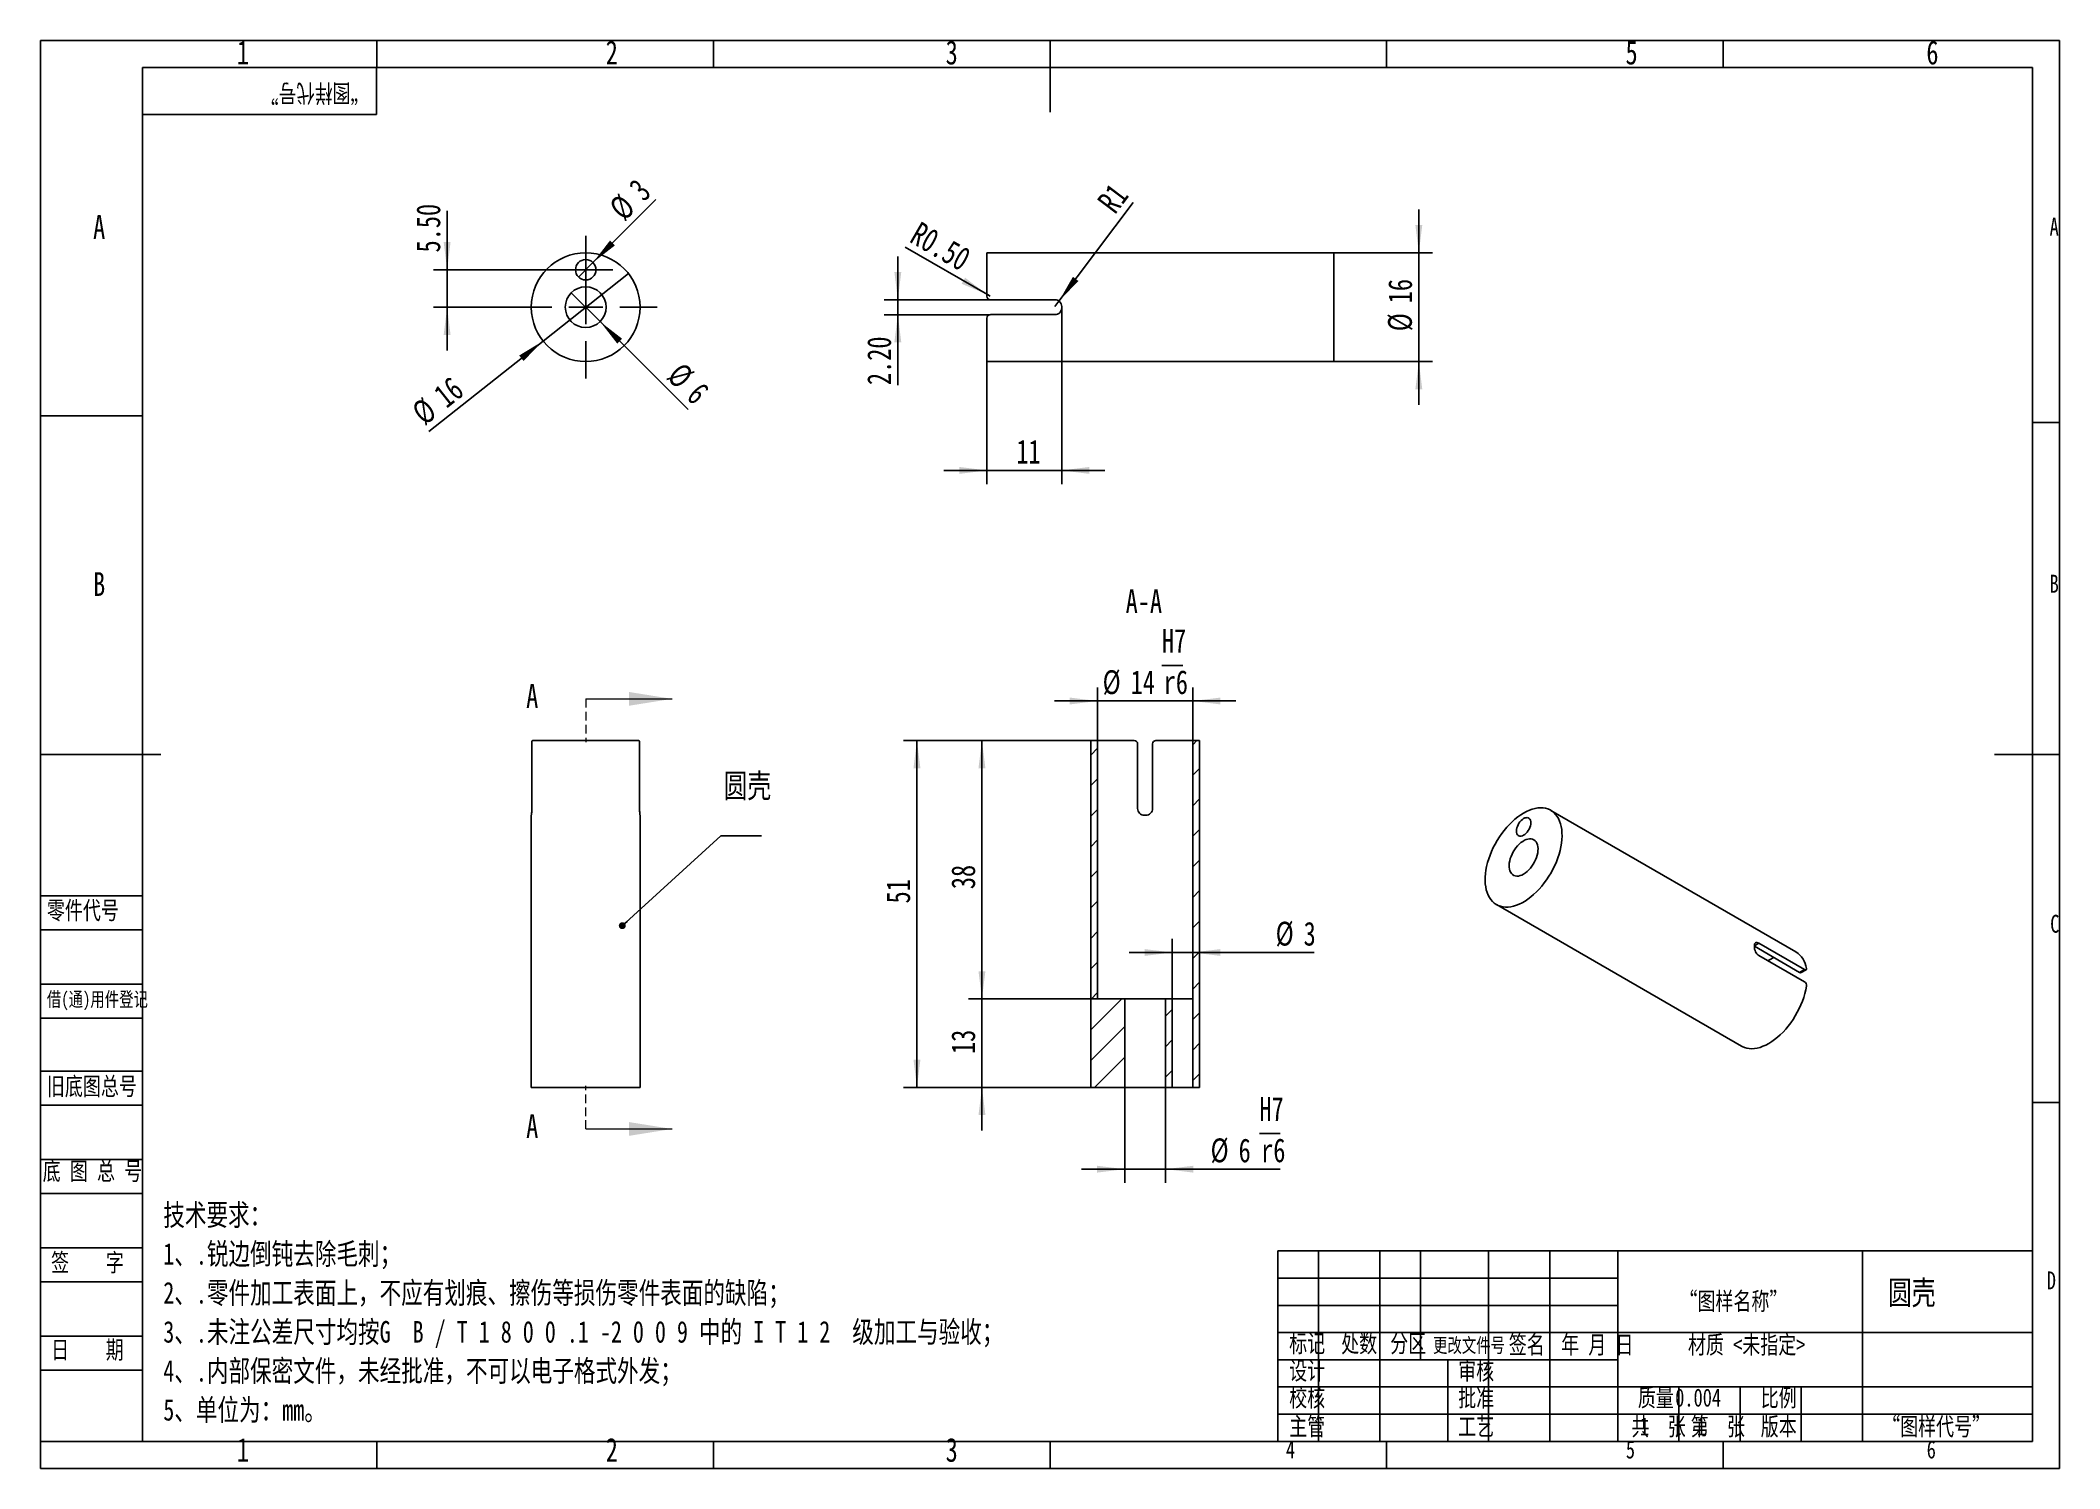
# Model space of a CAD drawing. Header units: millimetres. Extents: x 0 to 297, y 0 to 210.
import ezdxf

# ---------------------------------------------------------------- set-up
doc = ezdxf.new("R2010")
doc.units = ezdxf.units.MM
doc.linetypes.add('HIDDEN', pattern=[1.905, 1.27, -0.635])
doc.layers.add('图框', color=7, linetype='Continuous')
doc.layers.add('粗实线层', color=7, linetype='Continuous', lineweight=25)
doc.styles.add('SLDTEXTSTYLE0', font='HYSWLONGFANGSONG.TTF', dxfattribs={"bigfont": 'bigfont'})
doc.styles.add('SLDTEXTSTYLE1', font='HYSWLONGFANGSONG.TTF')
doc.styles.add('SLDTEXTSTYLE2', font='长仿宋体', dxfattribs={"bigfont": 'bigfont'})
doc.styles.get("Standard").update_dxf_attribs({"font": 'HYSWLONGFANGSONG.TTF'})
doc.dimstyles.new('SLDDIMSTYLE0', dxfattribs={"dimtxt": 3.5, "dimasz": 4.08, "dimexe": 0, "dimexo": 0.0625, "dimgap": 0.875, "dimtad": 2, "dimrnd": 1e-09, "dimzin": 12, "dimdsep": 46, "dimtxsty": 'SLDTEXTSTYLE1', "dimblk1": 'NONE', "dimsah": 1, "dimcen": 0, "dimadec": 0, "dimazin": 3, "dimtfac": 1, "dimtmove": 0, "dimatfit": 3, "dimldrblk": 'NONE', "dimfxl": 0, "dimfrac": 2, "dimtolj": 1, "dimtzin": 12, "dimarcsym": 0})
doc.dimstyles.new('SLDDIMSTYLE1', dxfattribs={"dimtxt": 3.5, "dimasz": 4.08, "dimexe": 0, "dimexo": 0.0625, "dimgap": 0.875, "dimtad": 2, "dimrnd": 1e-09, "dimzin": 4, "dimdsep": 46, "dimtxsty": 'SLDTEXTSTYLE1', "dimsah": 1, "dimcen": 0.09, "dimadec": 0, "dimazin": 1, "dimtfac": 1, "dimtmove": 0, "dimatfit": 0, "dimfxl": 0, "dimfrac": 2, "dimtolj": 1, "dimtzin": 12, "dimarcsym": 0})
doc.dimstyles.new('SLDDIMSTYLE2', dxfattribs={"dimtxt": 0.18, "dimasz": 1.016, "dimexe": 0, "dimexo": 0.0625, "dimgap": 0, "dimtad": 0, "dimtih": 1, "dimtoh": 1, "dimdec": 0, "dimrnd": 1e-09, "dimzin": 0, "dimdsep": 46, "dimtxsty": 'Standard', "dimblk1": 'DOT', "dimblk2": 'DOT', "dimsah": 1, "dimcen": 0.09, "dimadec": 0, "dimazin": 0, "dimtfac": 1.016, "dimtdec": 0, "dimtofl": 0, "dimtmove": 0, "dimatfit": 3, "dimldrblk": 'DOT', "dimfxl": 0, "dimfrac": 2, "dimtolj": 1, "dimtzin": 0, "dimarcsym": 0})
doc.dimstyles.new('SLDDIMSTYLE3', dxfattribs={"dimtxt": 3.5, "dimasz": 4.08, "dimexe": 0, "dimexo": 0.0625, "dimgap": 0.875, "dimtad": 2, "dimrnd": 1e-09, "dimzin": 12, "dimdsep": 46, "dimtxsty": 'SLDTEXTSTYLE1', "dimsah": 1, "dimcen": 0.09, "dimadec": 0, "dimazin": 3, "dimtfac": 1, "dimtmove": 0, "dimatfit": 0, "dimfxl": 0, "dimfrac": 2, "dimtolj": 1, "dimtzin": 12, "dimarcsym": 0})
doc.dimstyles.new('SLDDIMSTYLE4', dxfattribs={"dimtxt": 3.5, "dimasz": 4.08, "dimexe": 0, "dimexo": 0.0625, "dimgap": 0.875, "dimtad": 2, "dimrnd": 1e-09, "dimzin": 0, "dimdsep": 46, "dimtxsty": 'SLDTEXTSTYLE1', "dimsah": 1, "dimcen": 0, "dimadec": 0, "dimazin": 0, "dimtfac": 1, "dimtofl": 0, "dimtmove": 0, "dimatfit": 3, "dimfxl": 0, "dimfrac": 2, "dimtolj": 1, "dimtzin": 12, "dimarcsym": 0})
doc.dimstyles.new('SLDDIMSTYLE5', dxfattribs={"dimtxt": 3.5, "dimasz": 4.08, "dimexe": 0, "dimexo": 0.0625, "dimgap": 0.875, "dimtad": 2, "dimrnd": 1e-09, "dimzin": 12, "dimdsep": 46, "dimtxsty": 'SLDTEXTSTYLE1', "dimsah": 1, "dimcen": 0, "dimadec": 0, "dimazin": 3, "dimtfac": 1, "dimtofl": 0, "dimtmove": 0, "dimatfit": 3, "dimfxl": 0, "dimfrac": 2, "dimtolj": 1, "dimtzin": 12, "dimarcsym": 0})
doc.dimstyles.new('SLDDIMSTYLE6', dxfattribs={"dimtxt": 3.5, "dimasz": 4.08, "dimexe": 0, "dimexo": 0.0625, "dimgap": 0.875, "dimtad": 2, "dimrnd": 1e-09, "dimzin": 12, "dimdsep": 46, "dimtxsty": 'SLDTEXTSTYLE1', "dimsah": 1, "dimcen": 0.09, "dimadec": 0, "dimazin": 3, "dimtfac": 1, "dimtofl": 0, "dimtmove": 0, "dimatfit": 3, "dimfxl": 0, "dimfrac": 2, "dimtolj": 1, "dimtzin": 12, "dimarcsym": 0})
doc.dimstyles.new('SLDDIMSTYLE7', dxfattribs={"dimtxt": 3.5, "dimasz": 4.08, "dimexe": 0, "dimexo": 0.0625, "dimgap": 0.875, "dimtad": 2, "dimrnd": 1e-09, "dimzin": 12, "dimdsep": 46, "dimtxsty": 'SLDTEXTSTYLE1', "dimsah": 1, "dimcen": 0.09, "dimadec": 0, "dimazin": 3, "dimtfac": 1, "dimtmove": 0, "dimatfit": 0, "dimfxl": 0, "dimfrac": 2, "dimtolj": 1, "dimarcsym": 0})
doc.dimstyles.new('SLDDIMSTYLE8', dxfattribs={"dimtxt": 3.5, "dimasz": 4.08, "dimexe": 0, "dimexo": 0.0625, "dimgap": 0.875, "dimtad": 2, "dimrnd": 1e-09, "dimzin": 12, "dimdsep": 46, "dimtxsty": 'SLDTEXTSTYLE1', "dimsah": 1, "dimcen": 0.09, "dimadec": 0, "dimazin": 3, "dimtfac": 1, "dimtmove": 0, "dimatfit": 0, "dimfxl": 0, "dimfrac": 2, "dimtolj": 1, "dimarcsym": 0})

# ---------------------------------------------------------------- blocks, each defined once
blk = doc.blocks.new('SW_NOTE_0')
at = {"layer": '图框', "color": 0, "char_height": 3.175, "attachment_point": 1, "style": 'SLDTEXTSTYLE0'}
for s, insert in [('\\M+18B5A术\\M+19776\\M+18B81\\M+18146', (0, 4.09)), ('1\\M+18141.锐边\\M+1937C钝\\M+18B8E\\M+18F9C\\M+196D1\\M+18E68\\M+18147', (0, -1.64)), ('2\\M+18141.\\M+197EB\\M+18C8F\\M+189C1\\M+18D48\\M+1955C\\M+196CA\\M+18FE3\\M+18143\\M+19573应\\M+1974C划\\M+18DAD\\M+18141\\M+18E43伤\\M+19399损伤\\M+197EB\\M+18C8F\\M+1955C\\M+196CA\\M+19349\\M+1E39E\\M+1E89C\\M+18147', (0, -7.37)), ('3\\M+18141.\\M+196A2\\M+1928D\\M+18CF6\\M+18DB7\\M+18EDA\\M+190A1\\M+18BCF\\M+188C2G  B / T 1 8 0 0 .1 -2 0 0 9 \\M+19286\\M+19349 I T 1 2  级\\M+189C1\\M+18D48\\M+1975E验\\M+19DBE\\M+18147', (0, -13.11)), ('4\\M+18141.\\M+193E0\\M+19594\\M+195DB\\M+196A7\\M+195B6\\M+18C8F\\M+18143\\M+196A2经\\M+194E1\\M+18F79\\M+18143\\M+19573\\M+189C2\\M+188C8电\\M+18E71\\M+18A69\\M+18EAE\\M+18A4F发\\M+18147', (0, -18.84)), ('5\\M+18141单\\M+188CA为\\M+18146mm\\M+18142', (0, -24.57))]:
    blk.add_mtext(s, dxfattribs=dict(at, insert=insert))
blk = doc.blocks.new('_D')
at = {"layer": '图框'}
for q in [(78.09, 173.08), (95.26, 155.91)]:
    blk.add_line((82.33, 168.84), q, dxfattribs=at)
blk.add_solid([(82.33, 168.84), (84.85, 165.6), (85.57, 166.32)], dxfattribs=at)
at = {"layer": '图框', "char_height": 3.5, "attachment_point": 1, "rotation": 315, "style": 'SLDTEXTSTYLE1'}
for s, insert in [('%%c', (94.45, 163.08)), ('6', (97.35, 160.16))]:
    blk.add_mtext(s, dxfattribs=dict(at, insert=insert))
blk = doc.blocks.new('_NONE')
blk = doc.blocks.new('_D_1')
at = {"layer": '图框'}
for q in [(90.53, 186.79), (79.15, 175.4)]:
    blk.add_line((81.27, 177.52), q, dxfattribs=at)
blk.add_solid([(81.27, 177.52), (84.51, 180.05), (83.79, 180.77)], dxfattribs=at)
at = {"layer": '图框', "char_height": 3.5, "attachment_point": 1, "rotation": 45, "style": 'SLDTEXTSTYLE1'}
for s, insert in [('%%c', (83.38, 185.95)), ('3', (86.3, 188.85))]:
    blk.add_mtext(s, dxfattribs=dict(at, insert=insert))
blk = doc.blocks.new('_D_2')
at = {"layer": '图框'}
for p, q in [((59.83, 176.46), (59.83, 185.15)), ((76.21, 176.46), (57.83, 176.46)), ((59.83, 176.46), (59.83, 170.96)), ((69.71, 170.96), (57.83, 170.96)), ((59.83, 170.96), (59.83, 164.61))]:
    blk.add_line(p, q, dxfattribs=at)
for points in [[(59.83, 176.46), (60.33, 180.54), (59.32, 180.54)], [(59.83, 170.96), (59.32, 166.88), (60.33, 166.88)]]:
    blk.add_solid(points, dxfattribs=at)
at = {"layer": '图框', "insert": (55.31, 179.01), "char_height": 3.5, "attachment_point": 1, "rotation": 90, "style": 'SLDTEXTSTYLE1'}
blk.add_mtext('5.50', dxfattribs=at)
blk = doc.blocks.new('_D_3')
at = {"layer": '图框'}
for q in [(86.48, 175.93), (57.12, 152.66)]:
    blk.add_line((73.94, 165.99), q, dxfattribs=at)
blk.add_solid([(73.94, 165.99), (70.43, 163.86), (71.06, 163.06)], dxfattribs=at)
at = {"layer": '图框', "char_height": 3.5, "attachment_point": 1, "rotation": 38.407, "style": 'SLDTEXTSTYLE1'}
for s, insert in [('16', (57.55, 158.74)), ('%%c', (54.32, 156.2))]:
    blk.add_mtext(s, dxfattribs=dict(at, insert=insert))
blk = doc.blocks.new('SW_CENTERMARKSYMBOL_0')
at = {"layer": '图框', "color": 0}
for p, q in [((0, 5), (0, 10.5)), ((-5, 0), (-10.5, 0)), ((0, 0), (-2.5, 0)), ((0, 0), (0, 2.5)), ((0, 0), (0, -2.5)), ((0, 0), (2.5, 0)), ((5, 0), (10.5, 0)), ((0, -5), (0, -10.5))]:
    blk.add_line(p, q, dxfattribs=at)
blk = doc.blocks.new('SW_CENTERMARKSYMBOL_1')
at = {"layer": '图框', "color": 0}
for p, q in [((0, 2.5), (0, 4)), ((-2.5, 0), (-4, 0)), ((0, 0), (-2.5, 0)), ((0, 0), (0, 2.5)), ((0, 0), (0, -2.5)), ((0, 0), (2.5, 0)), ((2.5, 0), (4, 0)), ((0, -2.5), (0, -4))]:
    blk.add_line(p, q, dxfattribs=at)
blk = doc.blocks.new('SW_NOTE_1')
at = {"layer": '图框', "color": 0}
blk.add_line((6.01, 0), (0, 0), dxfattribs=at)
at = {"layer": '图框', "color": 0, "insert": (0.43, 9.11), "char_height": 3.5, "attachment_point": 1, "style": 'SLDTEXTSTYLE0'}
blk.add_mtext('圆壳', dxfattribs=at)
blk = doc.blocks.new('_DOT')
at = {"color": 0, "linetype": 'ByBlock', "lineweight": -2}
blk.add_line((-0.5, 0), (-1, 0), dxfattribs=at)
at = {"color": 0, "linetype": 'ByBlock', "const_width": 0.5}
blk.add_lwpolyline([(-0.25, 0, 1), (0.25, 0, 1)], format="xyb", close=True, dxfattribs=at)
blk = doc.blocks.new('_D_4')
at = {"layer": '图框'}
for p, q in [((202.75, 178.96), (202.75, 185.31)), ((190.22, 178.96), (204.75, 178.96)), ((202.75, 178.96), (202.75, 162.96)), ((190.22, 162.96), (204.75, 162.96)), ((202.75, 162.96), (202.75, 156.61))]:
    blk.add_line(p, q, dxfattribs=at)
for points in [[(202.75, 178.96), (203.26, 183.04), (202.24, 183.04)], [(202.75, 162.96), (202.24, 158.88), (203.26, 158.88)]]:
    blk.add_solid(points, dxfattribs=at)
at = {"layer": '图框', "char_height": 3.5, "attachment_point": 1, "rotation": 90, "style": 'SLDTEXTSTYLE1'}
for s, insert in [('16', (198.24, 171.54)), ('%%c', (198.22, 167.43))]:
    blk.add_mtext(s, dxfattribs=dict(at, insert=insert))
blk = doc.blocks.new('_D_5')
at = {"layer": '图框'}
for p, q in [((150.22, 170.86), (150.22, 144.96)), ((139.22, 162.96), (139.22, 144.96)), ((139.22, 146.96), (132.87, 146.96)), ((150.22, 146.96), (139.22, 146.96)), ((150.22, 146.96), (156.57, 146.96))]:
    blk.add_line(p, q, dxfattribs=at)
for points in [[(139.22, 146.96), (135.14, 147.47), (135.14, 146.45)], [(150.22, 146.96), (154.3, 146.45), (154.3, 147.47)]]:
    blk.add_solid(points, dxfattribs=at)
at = {"layer": '图框', "insert": (143.55, 151.47), "char_height": 3.5, "attachment_point": 1, "style": 'SLDTEXTSTYLE1'}
blk.add_mtext('11', dxfattribs=at)
blk = doc.blocks.new('_D_6')
at = {"layer": '图框'}
for p, q in [((126.12, 172.06), (126.12, 178.41)), ((139.72, 172.06), (124.12, 172.06)), ((139.72, 169.86), (124.12, 169.86)), ((126.12, 172.06), (126.12, 169.86)), ((126.12, 169.86), (126.12, 159.51))]:
    blk.add_line(p, q, dxfattribs=at)
for points in [[(126.12, 172.06), (126.63, 176.14), (125.61, 176.14)], [(126.12, 169.86), (125.61, 165.78), (126.63, 165.78)]]:
    blk.add_solid(points, dxfattribs=at)
at = {"layer": '图框', "insert": (121.61, 159.51), "char_height": 3.5, "attachment_point": 1, "rotation": 90, "style": 'SLDTEXTSTYLE1'}
blk.add_mtext('2.20', dxfattribs=at)
blk = doc.blocks.new('_D_7')
at = {"layer": '图框'}
for q in [(127.19, 179.8), (139.72, 172.56)]:
    blk.add_line((139.29, 172.81), q, dxfattribs=at)
blk.add_solid([(139.29, 172.81), (136.01, 175.29), (135.5, 174.41)], dxfattribs=at)
at = {"layer": '图框', "insert": (129.42, 183.67), "char_height": 3.5, "attachment_point": 1, "rotation": 330, "style": 'SLDTEXTSTYLE1'}
blk.add_mtext('R0.50', dxfattribs=at)
blk = doc.blocks.new('_D_8')
at = {"layer": '图框'}
for q in [(160.71, 186.35), (149.22, 171.06)]:
    blk.add_line((149.82, 171.86), q, dxfattribs=at)
blk.add_solid([(149.82, 171.86), (152.68, 174.82), (151.87, 175.43)], dxfattribs=at)
at = {"layer": '图框', "insert": (155.27, 186.6), "char_height": 3.5, "attachment_point": 1, "rotation": 53.0762, "style": 'SLDTEXTSTYLE1'}
blk.add_mtext('R1', dxfattribs=at)
blk = doc.blocks.new('_D_9')
at = {"layer": '图框'}
for p, q in [((138.49, 69.25), (138.49, 75.6)), ((165.49, 69.25), (136.49, 69.25)), ((138.49, 69.25), (138.49, 56.25)), ((165.49, 56.25), (136.49, 56.25)), ((138.49, 56.25), (138.49, 49.9))]:
    blk.add_line(p, q, dxfattribs=at)
for points in [[(138.49, 69.25), (139, 73.33), (137.98, 73.33)], [(138.49, 56.25), (137.98, 52.17), (139, 52.17)]]:
    blk.add_solid(points, dxfattribs=at)
at = {"layer": '图框', "insert": (133.98, 61.15), "char_height": 3.5, "attachment_point": 1, "rotation": 90, "style": 'SLDTEXTSTYLE1'}
blk.add_mtext('13', dxfattribs=at)
blk = doc.blocks.new('_D_10')
at = {"layer": '图框'}
for p, q in [((154.49, 107.25), (136.49, 107.25)), ((138.49, 69.25), (138.49, 107.25)), ((155.49, 69.25), (136.49, 69.25))]:
    blk.add_line(p, q, dxfattribs=at)
for points in [[(138.49, 107.25), (137.98, 103.17), (139, 103.17)], [(138.49, 69.25), (139, 73.33), (137.98, 73.33)]]:
    blk.add_solid(points, dxfattribs=at)
at = {"layer": '图框', "insert": (133.98, 85.39), "char_height": 3.5, "attachment_point": 1, "rotation": 90, "style": 'SLDTEXTSTYLE1'}
blk.add_mtext('38', dxfattribs=at)
blk = doc.blocks.new('_D_11')
at = {"layer": '图框'}
for p, q in [((159.49, 56.25), (159.49, 42.22)), ((165.49, 56.25), (165.49, 42.22)), ((179.3, 49.44), (182.36, 49.44)), ((159.49, 44.22), (153.14, 44.22)), ((159.49, 44.22), (165.49, 44.22)), ((165.49, 44.22), (182.36, 44.22))]:
    blk.add_line(p, q, dxfattribs=at)
for points in [[(159.49, 44.22), (155.41, 44.72), (155.41, 43.71)], [(165.49, 44.22), (169.57, 43.71), (169.57, 44.72)]]:
    blk.add_solid(points, dxfattribs=at)
at = {"layer": '图框', "char_height": 3.5, "attachment_point": 1, "style": 'SLDTEXTSTYLE1'}
for s, insert in [('H7', (179.3, 54.81)), ('%%c', (172.12, 48.74)), ('6', (176.24, 48.73)), ('r6', (179.56, 48.74))]:
    blk.add_mtext(s, dxfattribs=dict(at, insert=insert))
blk = doc.blocks.new('_D_12')
at = {"layer": '图框'}
for p, q in [((154.49, 107.25), (126.93, 107.25)), ((128.93, 56.25), (128.93, 107.25)), ((154.49, 56.25), (126.93, 56.25))]:
    blk.add_line(p, q, dxfattribs=at)
for points in [[(128.93, 107.25), (128.42, 103.17), (129.44, 103.17)], [(128.93, 56.25), (129.44, 60.33), (128.42, 60.33)]]:
    blk.add_solid(points, dxfattribs=at)
at = {"layer": '图框', "insert": (124.42, 83.29), "char_height": 3.5, "attachment_point": 1, "rotation": 90, "style": 'SLDTEXTSTYLE1'}
blk.add_mtext('51', dxfattribs=at)
blk = doc.blocks.new('_D_13')
at = {"layer": '图框'}
for p, q in [((164.96, 118.28), (168.02, 118.28)), ((155.49, 113.06), (149.14, 113.06)), ((155.49, 107.25), (155.49, 115.06)), ((155.49, 113.06), (169.49, 113.06)), ((169.49, 107.25), (169.49, 115.06)), ((169.49, 113.06), (175.84, 113.06))]:
    blk.add_line(p, q, dxfattribs=at)
for points in [[(155.49, 113.06), (151.41, 113.56), (151.41, 112.55)], [(169.49, 113.06), (173.57, 112.55), (173.57, 113.56)]]:
    blk.add_solid(points, dxfattribs=at)
at = {"layer": '图框', "char_height": 3.5, "attachment_point": 1, "style": 'SLDTEXTSTYLE1'}
for s, insert in [('H7', (164.96, 123.65)), ('%%c', (156.24, 117.58)), ('14', (160.36, 117.57)), ('r6', (165.22, 117.58))]:
    blk.add_mtext(s, dxfattribs=dict(at, insert=insert))
blk = doc.blocks.new('_D_14')
at = {"layer": '图框'}
for p, q in [((166.49, 69.25), (166.49, 78.08)), ((166.49, 76.08), (160.14, 76.08)), ((166.49, 76.08), (169.49, 76.08)), ((169.49, 76.08), (187.34, 76.08))]:
    blk.add_line(p, q, dxfattribs=at)
for points in [[(166.49, 76.08), (162.41, 76.58), (162.41, 75.57)], [(169.49, 76.08), (173.57, 75.57), (173.57, 76.58)]]:
    blk.add_solid(points, dxfattribs=at)
at = {"layer": '图框', "char_height": 3.5, "attachment_point": 1, "style": 'SLDTEXTSTYLE1'}
for s, insert in [('%%c', (181.69, 80.6)), ('3', (185.8, 80.59))]:
    blk.add_mtext(s, dxfattribs=dict(at, insert=insert))

msp = doc.modelspace()

# ---------------------------------------------------------------- hatches: boundary and pattern name
at = {"layer": '图框', "linetype": 'Continuous', "lineweight": 18}
h = msp.add_hatch(dxfattribs=at)
h.set_pattern_fill('ANSI31', color=256, style=0)
h.paths.add_polyline_path([(155.49, 69.25), (155.49, 107.25), (154.49, 107.25), (154.49, 56.25), (159.49, 56.25), (159.49, 69.25)], flags=0)
h = msp.add_hatch(dxfattribs=at)
h.set_pattern_fill('ANSI31', color=256, style=0)
h.paths.add_polyline_path([(170.49, 56.25), (170.49, 107.25), (169.49, 107.25), (169.49, 69.25), (169.49, 56.25)], flags=0)
h = msp.add_hatch(dxfattribs=at)
h.set_pattern_fill('ANSI31', color=256, style=0)
h.paths.add_polyline_path([(165.49, 69.25), (165.49, 56.25), (166.49, 56.25), (166.49, 69.25)], flags=0)

# ---------------------------------------------------------------- linework, layer by layer
at = {"color": 7, "linetype": 'Continuous', "lineweight": 25}
for p, q in [((190.224, 178.963), (139.224, 178.963)), ((139.224, 172.563), (139.224, 178.963)), ((190.224, 162.963), (190.224, 178.963)), ((139.224, 162.963), (139.224, 169.363)), ((139.724, 172.063), (149.224, 172.063)), ((149.224, 169.863), (139.724, 169.863)), ((150.224, 171.063), (150.224, 170.863)), ((139.224, 162.963), (190.224, 162.963)), ((72.369, 107.25), (88.046, 107.25)), ((154.49, 56.25), (154.49, 107.25)), ((155.49, 107.25), (154.49, 107.25)), ((155.49, 107.25), (155.49, 69.25)), ((160.89, 107.25), (155.49, 107.25)), ((169.49, 107.25), (164.09, 107.25)), ((169.49, 69.25), (169.49, 107.25)), ((170.49, 107.25), (169.49, 107.25)), ((170.49, 107.25), (170.49, 56.25)), ((72.284, 106.75), (72.284, 97.25)), ((88.132, 97.25), (88.132, 106.75)), ((161.39, 97.25), (161.39, 106.75)), ((163.59, 106.75), (163.59, 97.25)), ((72.208, 96.25), (72.208, 56.25)), ((72.208, 96.25), (72.208, 96.25)), ((88.208, 96.25), (88.207, 96.25)), ((88.208, 56.25), (88.208, 96.25)), ((162.59, 96.25), (162.39, 96.25)), ((258.22, 76.16), (222.157, 96.978)), ((214.158, 83.121), (250.22, 62.303)), ((252.752, 77.446), (259.47, 73.568)), ((258.755, 73.156), (252.099, 76.998)), ((259.47, 71.772), (252.752, 75.65)), ((258.755, 73.156), (259.47, 73.568)), ((258.986, 73.12), (259.704, 73.534)), ((159.49, 69.25), (155.49, 69.25)), ((159.49, 69.25), (159.49, 56.25)), ((165.49, 69.25), (159.49, 69.25)), ((165.49, 56.25), (165.49, 69.25)), ((166.49, 69.25), (165.49, 69.25)), ((166.49, 69.25), (166.49, 56.25)), ((169.49, 69.25), (166.49, 69.25)), ((169.49, 56.25), (169.49, 69.25)), ((72.208, 56.25), (80.208, 56.25)), ((80.208, 56.25), (88.208, 56.25)), ((159.49, 56.25), (154.49, 56.25)), ((159.49, 56.25), (165.49, 56.25)), ((166.49, 56.25), (165.49, 56.25)), ((166.49, 56.25), (169.49, 56.25)), ((170.49, 56.25), (169.49, 56.25))]:
    msp.add_line(p, q, dxfattribs=at)
at = {"color": 7, "linetype": 'HIDDEN', "lineweight": 18}
for p, q in [((80.208, 113.37), (80.208, 107.02)), ((80.208, 50.13), (80.208, 56.48))]:
    msp.add_line(p, q, dxfattribs=at)
at = {"color": 7, "linetype": 'Continuous', "lineweight": 18}
for p, q in [((80.208, 113.37), (92.908, 113.37)), ((80.208, 50.13), (92.908, 50.13))]:
    msp.add_line(p, q, dxfattribs=at)
at = {"color": 8, "linetype": 'Continuous', "lineweight": 25}
msp.add_line((252.752, 77.446), (252.098, 77.069), dxfattribs=at)
at = {"color": 7, "linetype": 'Continuous', "lineweight": 25, "flags": 128}
for points in [[(218.158, 96.582), (218.586, 96.81), (219.011, 97), (219.431, 97.15), (219.845, 97.259), (220.248, 97.327), (220.64, 97.353), (221.017, 97.337), (221.378, 97.279), (221.72, 97.181), (222.043, 97.041), (222.342, 96.861), (222.618, 96.642), (222.869, 96.386), (223.092, 96.093), (223.287, 95.765), (223.453, 95.405), (223.588, 95.014), (223.692, 94.595), (223.765, 94.15), (223.805, 93.681), (223.814, 93.191), (223.789, 92.684), (223.733, 92.161), (223.644, 91.626), (223.524, 91.082), (223.374, 90.533), (223.193, 89.98), (222.984, 89.428), (222.747, 88.879), (222.483, 88.338), (222.195, 87.806), (221.884, 87.286), (221.552, 86.783), (221.2, 86.298), (220.83, 85.835), (220.445, 85.396), (220.048, 84.984), (219.639, 84.601), (219.222, 84.248), (218.799, 83.93), (218.372, 83.646), (217.944, 83.399), (217.517, 83.19), (217.093, 83.02), (216.676, 82.89), (216.268, 82.802), (215.87, 82.755), (215.485, 82.75), (215.116, 82.786), (214.764, 82.865), (214.431, 82.984), (214.12, 83.144), (213.832, 83.343), (213.569, 83.581), (213.332, 83.856), (213.122, 84.166), (212.942, 84.51), (212.791, 84.886), (212.671, 85.292), (212.583, 85.724), (212.526, 86.182), (212.502, 86.661), (212.51, 87.16), (212.55, 87.676), (212.623, 88.205), (212.727, 88.744), (212.863, 89.292), (213.028, 89.843), (213.223, 90.396), (213.447, 90.947), (213.697, 91.492), (213.973, 92.029), (214.273, 92.555), (214.595, 93.067), (214.937, 93.561), (215.298, 94.036), (215.676, 94.487), (216.067, 94.913), (216.471, 95.311), (216.884, 95.679), (217.304, 96.015), (217.73, 96.316), (218.158, 96.582)], [(218.158, 93.316), (218.342, 93.441), (218.52, 93.599), (218.688, 93.786), (218.839, 93.996), (218.97, 94.223), (219.076, 94.459), (219.154, 94.697), (219.202, 94.931), (219.218, 95.153), (219.202, 95.356), (219.154, 95.535), (219.076, 95.683), (218.97, 95.797), (218.839, 95.873), (218.688, 95.908), (218.52, 95.901), (218.342, 95.853), (218.158, 95.766), (217.974, 95.641), (217.795, 95.482), (217.627, 95.295), (217.476, 95.085), (217.345, 94.859), (217.239, 94.623), (217.161, 94.384), (217.113, 94.15), (217.097, 93.928), (217.113, 93.725), (217.161, 93.546), (217.239, 93.398), (217.345, 93.284), (217.476, 93.209), (217.627, 93.174), (217.795, 93.18), (217.974, 93.228), (218.158, 93.316)], [(218.158, 87.6), (218.418, 87.769), (218.675, 87.973), (218.924, 88.208), (219.161, 88.471), (219.383, 88.758), (219.587, 89.065), (219.769, 89.386), (219.926, 89.718), (220.057, 90.054), (220.158, 90.391), (220.23, 90.722), (220.27, 91.043), (220.278, 91.349), (220.254, 91.636), (220.198, 91.898), (220.111, 92.132), (219.995, 92.335), (219.851, 92.503), (219.681, 92.634), (219.488, 92.726), (219.274, 92.777), (219.044, 92.787), (218.801, 92.755), (218.547, 92.683), (218.288, 92.57), (218.027, 92.419), (217.768, 92.233), (217.515, 92.013), (217.271, 91.763), (217.041, 91.488), (216.828, 91.191), (216.635, 90.876), (216.465, 90.549), (216.321, 90.214), (216.204, 89.877), (216.117, 89.542), (216.061, 89.215), (216.037, 88.901), (216.045, 88.604), (216.085, 88.329), (216.157, 88.081), (216.259, 87.862), (216.389, 87.676), (216.547, 87.526), (216.729, 87.414), (216.932, 87.343), (217.154, 87.312), (217.391, 87.323), (217.64, 87.375), (217.897, 87.468), (218.158, 87.6)], [(259.763, 71.125), (259.661, 70.583), (259.527, 70.034), (259.363, 69.48), (259.169, 68.924), (258.946, 68.37), (258.696, 67.822), (258.421, 67.281), (258.121, 66.752), (257.798, 66.237), (257.454, 65.739), (257.092, 65.262), (256.714, 64.807), (256.32, 64.379), (255.915, 63.978), (255.5, 63.607), (255.078, 63.27), (254.65, 62.966), (254.22, 62.699), (253.79, 62.47), (253.363, 62.28), (252.94, 62.13), (252.525, 62.021), (252.12, 61.954), (251.727, 61.928), (251.348, 61.946), (250.986, 62.005), (250.642, 62.106), (250.32, 62.248), (250.22, 62.303)]]:
    msp.add_lwpolyline(points, dxfattribs=at)
at = {"color": 7, "linetype": 'Continuous', "lineweight": 25}
for centre, radius in [((80.208, 170.963), 8), ((80.208, 176.463), 1.5), ((80.208, 170.963), 3)]:
    msp.add_circle(centre, radius, dxfattribs=at)
for centre, radius, start, end in [((244.566, 76.987), 7.533, 359.37894, 0.62106), ((257.18, 69.84), 5.903, 111.69814, 121.48745), ((256.366, 73.277), 3.428, 7.72845, 57.26247)]:
    msp.add_arc(centre, radius, start, end, dxfattribs=at)
for points, knots in [([(139.224, 172.563), (139.224, 172.432), (139.276, 172.304), (139.46, 172.118), (139.591, 172.063), (139.724, 172.063)], [0, 0, 0, 0, 0.5, 0.5, 1, 1, 1, 1]), ([(139.724, 169.863), (139.591, 169.863), (139.461, 169.808), (139.277, 169.622), (139.224, 169.493), (139.224, 169.363)], [0, 0, 0, 0, 0.5, 0.5, 1, 1, 1, 1]), ([(149.224, 172.063), (149.356, 172.063), (149.486, 172.037), (149.728, 171.936), (149.839, 171.862), (150.115, 171.586), (150.224, 171.327), (150.224, 171.063)], [0, 0, 0, 0, 0.25, 0.25, 0.5, 0.5, 1, 1, 1, 1]), ([(150.224, 170.863), (150.224, 170.731), (150.198, 170.601), (150.097, 170.359), (150.023, 170.248), (149.747, 169.972), (149.488, 169.863), (149.224, 169.863)], [0, 0, 0, 0, 0.25, 0.25, 0.5, 0.5, 1, 1, 1, 1]), ([(72.369, 107.25), (72.343, 107.25), (72.32, 107.197), (72.291, 107.013), (72.284, 106.883), (72.284, 106.75)], [0, 0, 0, 0, 0.5, 0.5, 1, 1, 1, 1]), ([(88.132, 106.75), (88.132, 106.883), (88.124, 107.013), (88.095, 107.197), (88.073, 107.25), (88.046, 107.25)], [0, 0, 0, 0, 0.5, 0.5, 1, 1, 1, 1]), ([(161.39, 106.75), (161.39, 106.883), (161.335, 107.014), (161.149, 107.197), (161.02, 107.25), (160.89, 107.25)], [0, 0, 0, 0, 0.5, 0.5, 1, 1, 1, 1]), ([(164.09, 107.25), (163.96, 107.25), (163.832, 107.198), (163.646, 107.014), (163.59, 106.883), (163.59, 106.75)], [0, 0, 0, 0, 0.5, 0.5, 1, 1, 1, 1]), ([(72.284, 97.25), (72.284, 97.118), (72.28, 96.988), (72.267, 96.746), (72.258, 96.635), (72.23, 96.359), (72.212, 96.25), (72.208, 96.25)], [0, 0, 0, 0, 0.25, 0.25, 0.5, 0.5, 1, 1, 1, 1]), ([(88.207, 96.25), (88.205, 96.25), (88.2, 96.276), (88.186, 96.376), (88.176, 96.451), (88.148, 96.727), (88.132, 96.986), (88.132, 97.25)], [0, 0, 0, 0, 0.25, 0.25, 0.5, 0.5, 1, 1, 1, 1]), ([(162.39, 96.25), (162.258, 96.25), (162.128, 96.276), (161.886, 96.376), (161.775, 96.451), (161.499, 96.727), (161.39, 96.985), (161.39, 97.25)], [0, 0, 0, 0, 0.25, 0.25, 0.5, 0.5, 1, 1, 1, 1]), ([(163.59, 97.25), (163.59, 97.118), (163.564, 96.988), (163.464, 96.746), (163.389, 96.635), (163.113, 96.359), (162.855, 96.25), (162.59, 96.25)], [0, 0, 0, 0, 0.25, 0.25, 0.5, 0.5, 1, 1, 1, 1]), ([(252.098, 77.069), (252.097, 77.176), (252.112, 77.269), (252.173, 77.42), (252.218, 77.476), (252.394, 77.578), (252.565, 77.554), (252.752, 77.446)], [0, 0, 0, 0, 0.25, 0.25, 0.5, 0.5, 1, 1, 1, 1]), ([(252.752, 75.65), (252.659, 75.704), (252.57, 75.78), (252.408, 75.966), (252.336, 76.075), (252.16, 76.425), (252.096, 76.688), (252.098, 76.905)], [0, 0, 0, 0, 0.25, 0.25, 0.5, 0.5, 1, 1, 1, 1]), ([(258.984, 73.126), (258.967, 73.116), (258.927, 73.095), (258.842, 73.111), (258.779, 73.143), (258.755, 73.156)], [0, 0, 0, 0, 0.3090834, 0.7372545, 1, 1, 1, 1]), ([(259.47, 73.568), (259.564, 73.514), (259.651, 73.503), (259.76, 73.567), (259.782, 73.642), (259.763, 73.738)], [0, 0, 0, 0, 0.5, 0.5, 1, 1, 1, 1]), ([(259.763, 71.125), (259.782, 71.242), (259.76, 71.378), (259.651, 71.616), (259.564, 71.718), (259.47, 71.772)], [0, 0, 0, 0, 0.5, 0.5, 1, 1, 1, 1])]:
    msp.add_open_spline(points, degree=3, knots=knots, dxfattribs=at)
at = {"color": 7, "linetype": 'Continuous', "lineweight": 18}
for points in [[(92.908, 113.37), (86.558, 114.386), (86.558, 112.354)], [(92.908, 50.13), (86.558, 51.146), (86.558, 49.114)]]:
    msp.add_solid(points, dxfattribs=at)
at = {"layer": '图框'}
for p, q in [((0, 0.19), (0, 210.19)), ((0, 210.19), (297, 210.19)), ((49.5, 210.19), (49.5, 206.19)), ((99, 210.19), (99, 206.19)), ((198, 210.19), (198, 206.19)), ((247.5, 210.19), (247.5, 206.19)), ((297, 0.19), (297, 210.19)), ((0, 155), (15, 155)), ((297, 154), (293, 154)), ((0, 84.431), (15, 84.431)), ((0, 79.431), (15, 79.431)), ((0, 71.431), (15, 71.431)), ((0, 66.431), (15, 66.431)), ((0, 58.64), (15, 58.64)), ((0, 53.64), (15, 53.64)), ((297, 54), (293, 54)), ((0, 45.64), (15, 45.64)), ((0, 40.64), (15, 40.64)), ((0, 32.64), (15, 32.64)), ((0, 27.64), (15, 27.64)), ((182, 28.19), (232, 28.19)), ((182, 24.19), (232, 24.19)), ((0, 19.64), (15, 19.64)), ((0, 14.64), (15, 14.64)), ((241, 11.19), (241, 12.19)), ((259, 11.19), (259, 12.19)), ((241, 11.19), (241, 4.19)), ((259, 11.19), (259, 4.19)), ((49.5, 0.19), (49.5, 4.19)), ((99, 0.19), (99, 4.19)), ((198, 0.19), (198, 4.19)), ((247.5, 0.19), (247.5, 4.19)), ((0, 0.19), (297, 0.19))]:
    msp.add_line(p, q, dxfattribs=at)
at = {"layer": '图框', "lineweight": 25}
for p, q in [((148.5, 210.19), (148.5, 199.659)), ((0, 105.19), (17.725, 105.19)), ((297, 105.19), (287.44, 105.19)), ((182, 32.19), (182, 4.19)), ((182, 32.19), (293, 32.19)), ((188, 32.19), (188, 4.19)), ((197, 32.19), (197, 25.19)), ((203, 32.19), (203, 16.19)), ((213, 32.19), (213, 4.19)), ((222, 32.19), (222, 4.19)), ((232, 32.19), (232, 4.19)), ((268, 32.19), (268, 4.19)), ((197, 25.19), (197, 4.19)), ((182, 20.19), (293, 20.19)), ((182, 16.19), (232, 16.19)), ((207, 16.19), (206.996, 4.19)), ((182, 12.19), (293, 12.19)), ((250, 12.19), (250, 4.19)), ((182, 8.19), (209.89, 8.19)), ((209.89, 8.19), (293, 8.19)), ((0, 4.19), (293, 4.19)), ((148.5, 0.19), (148.5, 4.19))]:
    msp.add_line(p, q, dxfattribs=at)
at = {"layer": '图框', "linetype": 'Continuous', "lineweight": 25}
for p, q in [((15, 4.19), (15, 206.19)), ((15, 206.19), (293, 206.19)), ((293, 4.19), (293, 206.19))]:
    msp.add_line(p, q, dxfattribs=at)
at = {"layer": '粗实线层'}
for p, q in [((49.434, 199.311), (49.434, 206.19)), ((15, 199.311), (49.434, 199.311))]:
    msp.add_line(p, q, dxfattribs=at)

# ---------------------------------------------------------------- block references
at = {"layer": '图框'}
for name, p in [('SW_CENTERMARKSYMBOL_0', (80.208, 170.963)), ('SW_CENTERMARKSYMBOL_1', (80.208, 176.463)), ('SW_NOTE_1', (100.06, 93.236)), ('SW_NOTE_0', (18.079, 35))]:
    msp.add_blockref(name, p, dxfattribs=at)

# ---------------------------------------------------------------- texts
at = {"color": 7, "linetype": 'Continuous', "char_height": 3.5, "attachment_point": 1, "style": 'SLDTEXTSTYLE1'}
for insert in [(71.449, 115.536), (71.449, 52.296)]:
    msp.add_mtext('A', dxfattribs=dict(at, insert=insert))
at = {"layer": '图框'}
for s, insert, char_height, attachment_point, style in [('1', (29.794, 210.159), 3.5, 2, 'SLDTEXTSTYLE1'), ('2', (84.044, 210.159), 3.5, 2, 'SLDTEXTSTYLE1'), ('3', (134.044, 210.159), 3.5, 2, 'SLDTEXTSTYLE1'), ('5', (234.044, 210.159), 3.5, 2, 'SLDTEXTSTYLE1'), ('6', (278.297, 210.159), 3.5, 2, 'SLDTEXTSTYLE1'), ('A', (8.645, 184.499), 3.5, 2, 'SLDTEXTSTYLE1'), ('A', (296.202, 184.124), 2.646, 2, 'SLDTEXTSTYLE1'), ('B', (8.645, 131.999), 3.5, 2, 'SLDTEXTSTYLE1'), ('B', (296.202, 131.624), 2.646, 2, 'SLDTEXTSTYLE1'), ('A-A', (162.306, 129.479), 3.5, 2, 'SLDTEXTSTYLE1'), ('\\M+197EB\\M+18C8F\\M+191E3\\M+18D86', (0.958, 83.606), 2.64583, 1, 'SLDTEXTSTYLE0'), ('C', (296.285, 81.624), 2.646, 2, 'SLDTEXTSTYLE1'), ('\\M+18ED8(\\M+192CA)\\M+19770\\M+18C8F\\M+1936F记', (0.958, 70.259), 2.11667, 1, 'SLDTEXTSTYLE0'), ('\\M+18B8C\\M+192EA图总\\M+18D86', (0.958, 57.736), 2.64583, 1, 'SLDTEXTSTYLE0'), ('\\M+192EA 图 总 \\M+18D86', (0.341, 45.257), 2.64583, 1, 'SLDTEXTSTYLE0'), ('  签    \\M+18E9A', (5.569, 31.827), 2.64583, 2, 'SLDTEXTSTYLE0'), ('圆壳', (271.756, 27.813), 3.5, 1, 'SLDTEXTSTYLE0'), ('D', (295.785, 29.186), 2.646, 2, 'SLDTEXTSTYLE1'), ('\\M+18167图样\\M+196BC\\M+18FCC\\M+18168', (249.026, 26.13), 2.64583, 2, 'SLDTEXTSTYLE0'), ('  \\M+193FA    \\M+18AFA', (5.569, 18.981), 2.64583, 2, 'SLDTEXTSTYLE0'), ('标记', (186.329, 19.922), 2.6458, 2, 'SLDTEXTSTYLE0'), ('处\\M+19094', (193.976, 19.922), 2.6458, 2, 'SLDTEXTSTYLE0'), ('\\M+195AA\\M+18BE6', (201.179, 19.922), 2.64583, 2, 'SLDTEXTSTYLE0'), ('\\M+18D58\\M+189FC\\M+195B6\\M+18C8F\\M+18D86', (210.129, 19.378), 2.11667, 2, 'SLDTEXTSTYLE0'), ('签\\M+196BC', (218.616, 19.731), 2.6458, 2, 'SLDTEXTSTYLE0'), ('\\M+1944E \\M+18C8E \\M+193FA', (229.008, 19.731), 2.64583, 2, 'SLDTEXTSTYLE0'), ('\\M+18DDE质 <\\M+196A2\\M+18E77\\M+192E8>', (250.977, 19.731), 2.64583, 2, 'SLDTEXTSTYLE0'), ('设计', (186.329, 15.916), 2.6458, 2, 'SLDTEXTSTYLE0'), ('审\\M+18A6A', (211.184, 15.916), 2.6458, 2, 'SLDTEXTSTYLE0'), ('\\M+18D5A\\M+18A6A', (186.329, 11.956), 2.64583, 2, 'SLDTEXTSTYLE0'), ('\\M+194E1\\M+18F79', (211.184, 11.956), 2.64583, 2, 'SLDTEXTSTYLE0'), ('质\\M+197CA', (237.605, 11.956), 2.6458, 2, 'SLDTEXTSTYLE0'), ('0.004', (240.457, 11.956), 2.6458, 1, 'SLDTEXTSTYLE1'), ('\\M+194E4\\M+197E1', (255.686, 11.956), 2.64583, 2, 'SLDTEXTSTYLE0'), ('\\M+18EE5\\M+18AC7', (186.329, 7.709), 2.64583, 2, 'SLDTEXTSTYLE0'), ('\\M+18D48艺', (211.184, 7.709), 2.6458, 2, 'SLDTEXTSTYLE0'), ('\\M+18BA4  张 ', (238.009, 7.709), 2.64583, 2, 'SLDTEXTSTYLE0'), ('1', (235.275, 7.709), 2.646, 1, 'SLDTEXTSTYLE1'), ('\\M+191E6  张', (246.718, 7.709), 2.64583, 2, 'SLDTEXTSTYLE0'), ('1', (243.615, 7.709), 2.646, 1, 'SLDTEXTSTYLE1'), ('\\M+194C5\\M+1967B', (255.686, 7.709), 2.64583, 2, 'SLDTEXTSTYLE0'), ('\\M+18167图样\\M+191E3\\M+18D86\\M+18168', (270.841, 7.709), 2.64583, 1, 'SLDTEXTSTYLE0'), ('1', (29.794, 4.701), 3.5, 2, 'SLDTEXTSTYLE1'), ('2', (84.044, 4.701), 3.5, 2, 'SLDTEXTSTYLE1'), ('3', (134.044, 4.701), 3.5, 2, 'SLDTEXTSTYLE1'), ('4', (183.875, 4.326), 2.646, 2, 'SLDTEXTSTYLE1'), ('5', (233.875, 4.326), 2.646, 2, 'SLDTEXTSTYLE1'), ('6', (278.125, 4.326), 2.646, 2, 'SLDTEXTSTYLE1')]:
    msp.add_mtext(s, dxfattribs=dict(at, insert=insert, char_height=char_height, attachment_point=attachment_point, style=style))
at = {"layer": '图框', "insert": (48.323, 201.074), "char_height": 2.64583, "attachment_point": 1, "rotation": 180, "style": 'SLDTEXTSTYLE2'}
msp.add_mtext('\\M+18167图样\\M+191E3\\M+18D86\\M+18168', dxfattribs=at)

# ---------------------------------------------------------------- dimensions: what is measured, and where the dimension line sits
at = {"layer": '图框'}
for p1, p2, picture, middle in [((79.147, 175.402), (81.268, 177.523), '_D_1', (88.739, 184.994)), ((86.477, 175.933), (73.939, 165.993), '_D_3', (59.827, 154.805)), ((78.086, 173.084), (82.329, 168.841), '_D', (93.402, 157.769))]:
    dim = msp.add_diameter_dim_2p(p1=p1, p2=p2, dimstyle='SLDDIMSTYLE0', dxfattribs=at)
    dim.commit()
    dim.dimension.update_dxf_attribs({"geometry": picture, "text_midpoint": middle, "dimtype": 163})
for center, mpoint, dimstyle, picture, middle in [((149.224, 171.063), (149.824, 171.862), 'SLDDIMSTYLE5', '_D_8', (159.867, 185.226)), ((139.724, 172.563), (139.291, 172.813), 'SLDDIMSTYLE4', '_D_7', (130.329, 177.987))]:
    dim = msp.add_radius_dim(center=center, mpoint=mpoint, dimstyle=dimstyle, dxfattribs=at)
    dim.commit()
    dim.dimension.update_dxf_attribs({"geometry": picture, "text_midpoint": middle, "dimtype": 164})
for base, p1, p2, dimstyle, picture, middle in [((59.827, 170.963), (76.208, 176.463), (69.708, 170.963), 'SLDDIMSTYLE1', '_D_2', (59.827, 182.079)), ((126.121, 169.863), (139.724, 172.063), (139.724, 169.863), 'SLDDIMSTYLE1', '_D_6', (126.121, 162.577)), ((128.931, 107.25), (154.49, 56.25), (154.49, 107.25), 'SLDDIMSTYLE6', '_D_12', (128.931, 84.823)), ((138.49, 107.25), (155.49, 69.25), (154.49, 107.25), 'SLDDIMSTYLE6', '_D_10', (138.49, 86.927)), ((138.49, 56.25), (165.49, 69.25), (165.49, 56.25), 'SLDDIMSTYLE3', '_D_9', (138.49, 62.683))]:
    dim = msp.add_linear_dim(base=base, p1=p1, p2=p2, angle=90, dimstyle=dimstyle, dxfattribs=at)
    dim.commit()
    dim.dimension.update_dxf_attribs({"geometry": picture, "text_midpoint": middle, "dimtype": 160})
dim = msp.add_linear_dim(base=(202.748, 162.963), p1=(190.224, 178.963), p2=(190.224, 162.963), angle=90, text='%%c<>', dimstyle='SLDDIMSTYLE3', dxfattribs=at)
dim.commit()
dim.dimension.update_dxf_attribs({"geometry": '_D_4', "text_midpoint": (202.748, 171.018), "dimtype": 160})
dim = msp.add_linear_dim(base=(139.224, 146.963), p1=(150.224, 170.863), p2=(139.224, 162.963), dimstyle='SLDDIMSTYLE3', dxfattribs=at)
dim.commit()
dim.dimension.update_dxf_attribs({"geometry": '_D_5', "text_midpoint": (145.081, 146.963), "dimtype": 160})
for base, p1, p2, text, dimstyle, picture, middle in [((169.49, 113.057), (155.49, 107.25), (169.49, 107.25), '%%c<>\\SH7/r6;', 'SLDDIMSTYLE8', '_D_13', (162.134, 113.057)), ((169.49, 76.076), (166.49, 69.25), (169.49, 56.25), '%%c<>', 'SLDDIMSTYLE3', '_D_14', (184.512, 76.076)), ((165.49, 44.216), (159.49, 56.25), (165.49, 56.25), '%%c<>\\SH7/r6;', 'SLDDIMSTYLE7', '_D_11', (177.244, 44.216))]:
    dim = msp.add_linear_dim(base=base, p1=p1, p2=p2, text=text, dimstyle=dimstyle, dxfattribs=at)
    dim.commit()
    dim.dimension.update_dxf_attribs({"geometry": picture, "text_midpoint": middle, "dimtype": 160})

# ---------------------------------------------------------------- leaders
msp.add_leader([(85.587, 80.015), (100.06, 93.236)], dimstyle='SLDDIMSTYLE2', dxfattribs=at)

doc.saveas('drawing.dxf')
